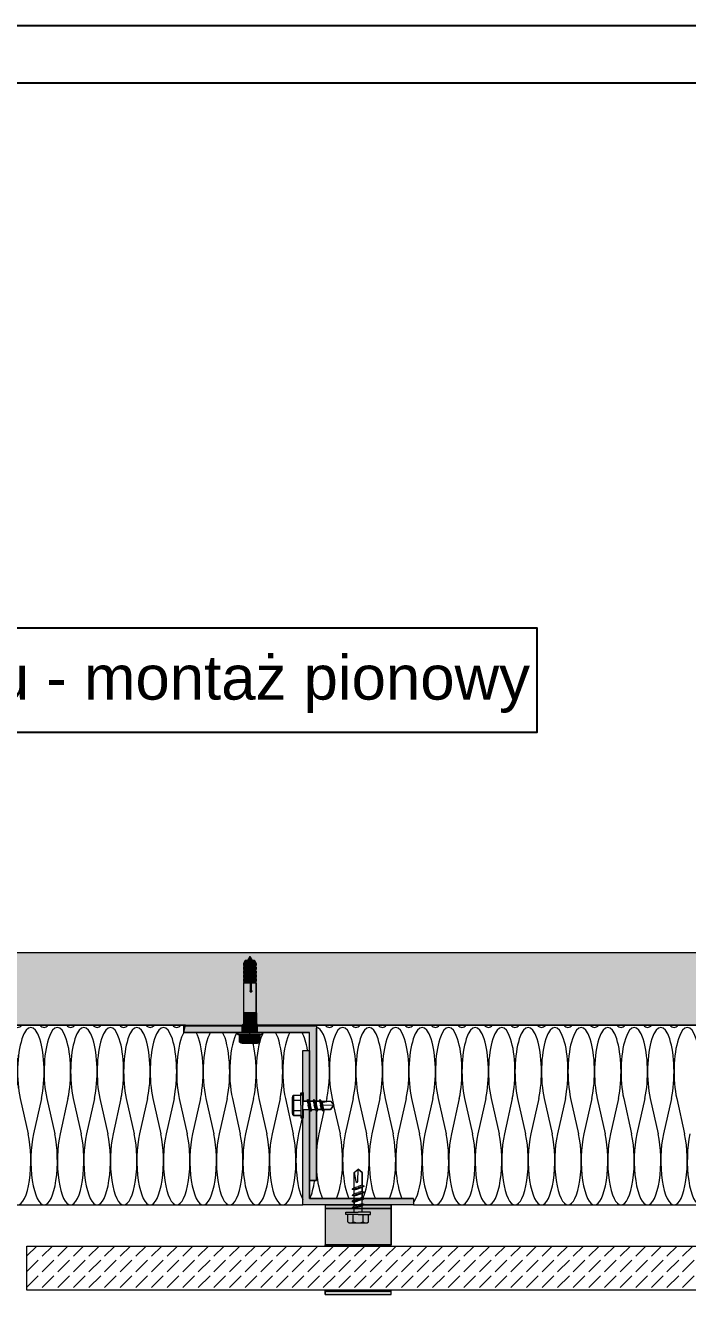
# Model space of a CAD drawing. Extents: x -106823 to -42801, y 48734 to 74234.
# Drawn here: x -70645 to -67647, y 68486 to 74234 of the extents above; entities that cross this region are included whole.
import ezdxf

# ---------------------------------------------------------------- set-up
doc = ezdxf.new("R2010")
doc.units = 0
doc.header["$MEASUREMENT"] = 0
for name, color, linetype, lineweight, true_color in [('2D - Ogólne_Pen_No__2', 7, 'Continuous', 15, 0x7f7f7f), ('2D Drafting - General_Pen_No__102', 7, 'Continuous', 13, 0xcccccc), ('2D Drafting - General_Pen_No__141', 7, 'Continuous', 0, 0xe8e8e8), ('2D Drafting - General_Pen_No__2', 7, 'Continuous', 15, 0x7f7f7f), ('2D Drafting - General_Pen_No__5', 7, 'Continuous', 25, 0x40a5ff), ('2D Drafting - General_Pen_No__61', 7, 'Continuous', 20, 0x6a6a6a), ('2D Drafting - General_Pen_No__81', 7, 'Continuous', 20, 0x6a6a6a), ('Annotation - Text_Pen_No__5', 7, 'Continuous', 25, 0x40a5ff)]:
    doc.layers.add(name, color=color, linetype=linetype, lineweight=lineweight, true_color=true_color)
doc.layers.add('2D Drafting - General_Pen_No__1', color=7, linetype='Continuous', lineweight=13)
doc.layers.add('2D Drafting - General_Pen_No__121', color=255, linetype='Continuous', lineweight=0)
doc.styles.add('GENERATED_STYLE_2', font='arial.ttf')

# ---------------------------------------------------------------- blocks, each defined once
blk = doc.blocks.new('Fill_24')
at = {"layer": '2D Drafting - General_Pen_No__1', "linetype": 'Continuous'}
for p, q in [((-69115.2, 68891.5), (-69114.2, 68892.3)), ((-68988.5, 68891.5), (-69115.2, 68891.5)), ((-69114.2, 68892.3), (-68988.5, 68892.3)), ((-68988.5, 68892.3), (-68988.5, 68891.5))]:
    blk.add_line(p, q, dxfattribs=at)
blk = doc.blocks.new('*X54')
at = {"layer": '2D Drafting - General_Pen_No__61', "linetype": 'Continuous'}
for p, q in [((-71892.1, 69374.7), (-71893.3, 69369.3)), ((-71868.1, 69374.7), (-71832.1, 69213.9)), ((-71772.1, 69374.7), (-71808.1, 69213.9)), ((-71748.1, 69374.7), (-71712.1, 69213.9)), ((-71652.1, 69374.7), (-71688.1, 69213.9)), ((-71628.1, 69374.7), (-71592.1, 69213.9)), ((-71532.1, 69374.7), (-71568.1, 69213.9)), ((-71508.1, 69374.7), (-71472.1, 69213.9)), ((-71412.1, 69374.7), (-71448.1, 69213.9)), ((-71388.1, 69374.7), (-71352.1, 69213.9)), ((-71292.1, 69374.7), (-71328.1, 69213.9)), ((-71268.1, 69374.7), (-71232.1, 69213.9)), ((-71172.1, 69374.7), (-71208.1, 69213.9)), ((-71148.1, 69374.7), (-71112.1, 69213.9)), ((-71052.1, 69374.7), (-71088.1, 69213.9)), ((-71028.1, 69374.7), (-70992.1, 69213.9)), ((-70932.1, 69374.7), (-70968.1, 69213.9)), ((-70908.1, 69374.7), (-70872.1, 69213.9)), ((-70812.1, 69374.7), (-70848.1, 69213.9)), ((-70788.1, 69374.7), (-70752.1, 69213.9)), ((-70692.1, 69374.7), (-70728.1, 69213.9)), ((-70668.1, 69374.7), (-70632.1, 69213.9)), ((-70572.1, 69374.7), (-70608.1, 69213.9)), ((-70548.1, 69374.7), (-70512.1, 69213.9)), ((-70452.1, 69374.7), (-70488.1, 69213.9)), ((-70428.1, 69374.7), (-70392.1, 69213.9)), ((-70332.1, 69374.7), (-70368.1, 69213.9)), ((-70308.1, 69374.7), (-70272.1, 69213.9)), ((-70212.1, 69374.7), (-70248.1, 69213.9)), ((-70188.1, 69374.7), (-70152.1, 69213.9)), ((-70092.1, 69374.7), (-70128.1, 69213.9)), ((-70068.1, 69374.7), (-70032.1, 69213.9)), ((-69972.1, 69374.7), (-70008.1, 69213.9)), ((-69948.1, 69374.7), (-69912.1, 69213.9)), ((-69852.1, 69374.7), (-69888.1, 69213.9)), ((-69828.1, 69374.7), (-69792.1, 69213.9)), ((-69732.1, 69374.7), (-69768.1, 69213.9)), ((-69708.1, 69374.7), (-69672.1, 69213.9)), ((-69612.1, 69374.7), (-69648.1, 69213.9)), ((-69588.1, 69374.7), (-69552.1, 69213.9)), ((-69492.1, 69374.7), (-69528.1, 69213.9)), ((-69468.1, 69374.7), (-69432.1, 69213.9)), ((-71909.4, 69297.4), (-71928.1, 69213.9)), ((-69391.6, 69287.7), (-69408.1, 69213.9))]:
    blk.add_line(p, q, dxfattribs=at)
for centre, start_param, end_param in [((-71940.1, 69495.3), 0.485657, 0.554284), ((-71940.1, 69495.3), 4.068888, 5.797528), ((-71820.1, 69495.3), 0.485657, 2.214297), ((-71820.1, 69495.3), 4.068888, 5.797528), ((-71700.1, 69495.3), 0.485657, 2.214297), ((-71700.1, 69495.3), 4.068888, 5.797528), ((-71580.1, 69495.3), 0.485657, 2.214297), ((-71580.1, 69495.3), 4.068888, 5.797528), ((-71460.1, 69495.3), 0.485657, 2.214297), ((-71460.1, 69495.3), 4.068888, 5.797528), ((-71340.1, 69495.3), 4.068888, 8.497483), ((-71400.1, 69897.3), 3.090115, 3.141593), ((-71400.1, 69897.3), 3.141593, 3.462663), ((-71280.1, 69897.3), 2.820522, 3.141593), ((-71220.1, 69495.3), 4.068888, 8.497483), ((-71280.1, 69897.3), 3.141593, 3.462663), ((-71160.1, 69897.3), 2.820522, 3.141593), ((-71100.1, 69495.3), 4.068888, 8.497483), ((-71160.1, 69897.3), 3.141593, 3.462663), ((-71040.1, 69897.3), 2.820522, 3.141593), ((-70980.1, 69495.3), 4.068888, 8.497483), ((-71040.1, 69897.3), 3.141593, 3.462663), ((-70920.1, 69897.3), 2.820522, 3.141593), ((-70860.1, 69495.3), 4.068888, 8.497483), ((-70920.1, 69897.3), 3.141593, 3.462663), ((-70800.1, 69897.3), 2.820522, 3.141593), ((-70740.1, 69495.3), 4.068888, 8.497483), ((-70800.1, 69897.3), 3.141593, 3.462663), ((-70680.1, 69897.3), 2.820522, 3.141593), ((-70620.1, 69495.3), 4.068888, 8.497483), ((-70680.1, 69897.3), 3.141593, 3.462663), ((-70560.1, 69897.3), 2.820522, 3.141593), ((-70500.1, 69495.3), 4.068888, 8.497483), ((-70560.1, 69897.3), 3.141593, 3.462663), ((-70440.1, 69897.3), 2.820522, 3.141593), ((-70380.1, 69495.3), 4.068888, 8.497483), ((-70440.1, 69897.3), 3.141593, 3.462663), ((-70320.1, 69897.3), 2.820522, 3.141593), ((-70260.1, 69495.3), 4.068888, 8.497483), ((-70320.1, 69897.3), 3.141593, 3.462663), ((-70200.1, 69897.3), 2.820522, 3.141593), ((-70140.1, 69495.3), 4.068888, 8.497483), ((-70200.1, 69897.3), 3.141593, 3.462663), ((-70080.1, 69897.3), 2.820522, 3.141593), ((-70020.1, 69495.3), 4.068888, 8.497483), ((-70080.1, 69897.3), 3.141593, 3.462663), ((-69960.1, 69897.3), 2.820522, 3.141593), ((-69900.1, 69495.3), 0.455257, 2.214297), ((-69960.1, 69897.3), 3.141593, 3.462663), ((-69900.1, 69495.3), 4.068888, 5.797528), ((-69780.1, 69495.3), 0.485657, 2.214297), ((-69780.1, 69495.3), 4.068888, 5.797528), ((-69660.1, 69495.3), 0.485657, 2.214297), ((-69660.1, 69495.3), 4.068888, 5.797528), ((-69540.1, 69495.3), 0.485657, 2.214297), ((-69540.1, 69495.3), 4.068888, 5.797528), ((-69420.1, 69495.3), 0.485657, 2.214297), ((-69420.1, 69495.3), 5.215995, 5.797528), ((-71880.1, 69093.3), 0.927295, 3.141593), ((-71880.1, 69093.3), 3.141593, 5.35589), ((-71760.1, 69093.3), 0.927295, 3.141593), ((-71760.1, 69093.3), 3.141593, 5.35589), ((-71640.1, 69093.3), 0.927295, 3.141593), ((-71640.1, 69093.3), 3.141593, 5.35589), ((-71520.1, 69093.3), 0.927295, 3.141593), ((-71520.1, 69093.3), 3.141593, 5.35589), ((-71400.1, 69093.3), 0.927295, 3.141593), ((-71400.1, 69093.3), 3.141593, 5.35589), ((-71280.1, 69093.3), 0.927295, 3.141593), ((-71280.1, 69093.3), 3.141593, 5.35589), ((-71160.1, 69093.3), 0.927295, 3.141593), ((-71160.1, 69093.3), 3.141593, 5.35589), ((-71040.1, 69093.3), 0.927295, 3.141593), ((-71040.1, 69093.3), 3.141593, 5.35589), ((-70920.1, 69093.3), 0.927295, 3.141593), ((-70920.1, 69093.3), 3.141593, 5.35589), ((-70800.1, 69093.3), 0.927295, 3.141593), ((-70800.1, 69093.3), 3.141593, 5.35589), ((-70680.1, 69093.3), 0.927295, 3.141593), ((-70680.1, 69093.3), 3.141593, 5.35589), ((-70560.1, 69093.3), 0.927295, 3.141593), ((-70560.1, 69093.3), 3.141593, 5.35589), ((-70440.1, 69093.3), 0.927295, 3.141593), ((-70440.1, 69093.3), 3.141593, 5.35589), ((-70320.1, 69093.3), 0.927295, 3.141593), ((-70320.1, 69093.3), 3.141593, 5.35589), ((-70200.1, 69093.3), 0.927295, 3.141593), ((-70200.1, 69093.3), 3.141593, 5.35589), ((-70080.1, 69093.3), 0.927295, 3.141593), ((-70080.1, 69093.3), 3.141593, 5.35589), ((-69960.1, 69093.3), 0.927295, 3.141593), ((-69960.1, 69093.3), 3.141593, 5.35589), ((-69840.1, 69093.3), 0.927295, 3.141593), ((-69840.1, 69093.3), 3.141593, 5.35589), ((-69720.1, 69093.3), 0.927295, 3.141593), ((-69720.1, 69093.3), 3.141593, 5.35589), ((-69600.1, 69093.3), 0.927295, 3.141593), ((-69600.1, 69093.3), 3.141593, 5.35589), ((-69480.1, 69093.3), 0.927295, 3.141593), ((-69480.1, 69093.3), 3.141593, 5.35589), ((-69360.1, 69093.3), 0.927295, 2.648145), ((-72000.1, 69093.3), 4.482385, 4.942393)]:
    blk.add_ellipse(centre, major_axis=(0, 201), ratio=0.298507, start_param=start_param, end_param=end_param, dxfattribs=at)
blk = doc.blocks.new('Fill_27')
at = {"layer": '2D Drafting - General_Pen_No__2', "linetype": 'Continuous'}
for p, q in [((-71971.7, 69673.1), (-71971.7, 69592.3)), ((-71839.8, 69673.1), (-71971.7, 69673.1)), ((-71720.8, 69673.1), (-71839.8, 69673.1)), ((-71685.6, 69673.1), (-71720.8, 69673.1)), ((-71575.3, 69673.1), (-71685.6, 69673.1)), ((-71403.2, 69673.1), (-71575.3, 69673.1)), ((-70669.1, 69706.6), (-71409.6, 69706.6)), ((-71409.6, 69706.6), (-71409, 69703.1)), ((-71409, 69703.1), (-71403.2, 69703.1)), ((-71403.2, 69703.1), (-71403.2, 69673.1)), ((-69920.6, 69706.6), (-70670.1, 69706.6)), ((-70670.1, 69706.6), (-70669.1, 69706.6)), ((-69927, 69673.1), (-69920.6, 69706.6)), ((-69732.3, 69673.1), (-69927, 69673.1)), ((-69683, 69673.1), (-69732.3, 69673.1)), ((-69571.1, 69673.1), (-69683, 69673.1)), ((-69505.1, 69673.1), (-69571.1, 69673.1)), ((-69358.5, 69673.1), (-69505.1, 69673.1)), ((-69358.5, 69592.3), (-69358.5, 69673.1)), ((-71971.7, 69592.3), (-71941.7, 69592.3)), ((-71941.7, 69592.3), (-71941.7, 69399.6)), ((-69388.5, 69399.6), (-69388.5, 69592.3)), ((-69388.5, 69592.3), (-69358.5, 69592.3)), ((-71941.7, 69399.6), (-71932.4, 69399.6)), ((-71932.4, 69399.6), (-71932.4, 69389.9)), ((-71932.4, 69389.9), (-71898.2, 69389.9)), ((-71893.3, 69378.2), (-71893.3, 69309.1)), ((-69429.9, 69297.4), (-69429.9, 69389.9)), ((-69429.9, 69389.9), (-69395.7, 69389.9)), ((-69395.7, 69389.9), (-69395.7, 69399.6)), ((-69395.7, 69399.6), (-69388.5, 69399.6)), ((-71932.4, 69287.7), (-71941.7, 69287.7)), ((-71941.7, 69287.7), (-71941.7, 68892.3)), ((-71898.2, 69297.4), (-71932.4, 69297.4)), ((-71932.4, 69297.4), (-71932.4, 69287.7)), ((-69395.7, 69297.4), (-69429.9, 69297.4)), ((-69395.7, 69287.7), (-69395.7, 69297.4)), ((-69388.5, 69287.7), (-69395.7, 69287.7)), ((-69388.5, 68892.3), (-69388.5, 69287.7)), ((-71941.7, 68892.3), (-70670.1, 68892.3)), ((-70670.1, 68892.3), (-69388.5, 68892.3))]:
    blk.add_line(p, q, dxfattribs=at)
for centre, start, end in [((-71909.6, 69378.2), 0, 45.52195), ((-71909.6, 69309.1), 314.47805, 0)]:
    blk.add_arc(centre, 16.3, start, end, dxfattribs=at)
at = {"layer": '2D Drafting - General_Pen_No__61', "linetype": 'Continuous'}
blk.add_blockref('*X54', (0, 0), dxfattribs=at)
blk = doc.blocks.new('*X72')
at = {"layer": '2D Drafting - General_Pen_No__61', "linetype": 'Continuous'}
for p, q in [((-69280.8, 69374.7), (-69283.6, 69362.3)), ((-69256.8, 69374.7), (-69250.1, 69344.7)), ((-69160.8, 69374.7), (-69196.8, 69213.9)), ((-69136.8, 69374.7), (-69100.8, 69213.9)), ((-69040.8, 69374.7), (-69076.8, 69213.9)), ((-69016.8, 69374.7), (-68980.8, 69213.9)), ((-68920.8, 69374.7), (-68956.8, 69213.9)), ((-68896.8, 69374.7), (-68860.8, 69213.9)), ((-68800.8, 69374.7), (-68836.8, 69213.9)), ((-68776.8, 69374.7), (-68740.8, 69213.9)), ((-68680.8, 69374.7), (-68716.8, 69213.9)), ((-68656.8, 69374.7), (-68620.8, 69213.9)), ((-68560.8, 69374.7), (-68596.8, 69213.9)), ((-68536.8, 69374.7), (-68500.8, 69213.9)), ((-68440.8, 69374.7), (-68476.8, 69213.9)), ((-68416.8, 69374.7), (-68380.8, 69213.9)), ((-68320.8, 69374.7), (-68356.8, 69213.9)), ((-68296.8, 69374.7), (-68260.8, 69213.9)), ((-68200.8, 69374.7), (-68236.8, 69213.9)), ((-68176.8, 69374.7), (-68140.8, 69213.9)), ((-68080.8, 69374.7), (-68116.8, 69213.9)), ((-68056.8, 69374.7), (-68020.8, 69213.9)), ((-67960.8, 69374.7), (-67996.8, 69213.9)), ((-67936.8, 69374.7), (-67900.8, 69213.9)), ((-67840.8, 69374.7), (-67876.8, 69213.9)), ((-67816.8, 69374.7), (-67780.8, 69213.9)), ((-67720.8, 69374.7), (-67756.8, 69213.9)), ((-67696.8, 69374.7), (-67660.8, 69213.9)), ((-69291.9, 69325), (-69316.8, 69213.9)), ((-69249.7, 69343.1), (-69220.8, 69213.9))]:
    blk.add_line(p, q, dxfattribs=at)
for centre, start_param, end_param in [((-69508.8, 69897.3), 5.962113, 6.023138), ((-69508.8, 69897.3), 0.260047, 0.321072), ((-69388.8, 69897.3), 5.962113, 6.023138), ((-69388.8, 69897.3), 0.260047, 0.321072), ((-69328.8, 69495.3), 0.927295, 3.112603), ((-69268.8, 69897.3), 5.962113, 6.283185), ((-69208.8, 69495.3), 0.927295, 5.35589), ((-69268.8, 69897.3), 0, 0.321072), ((-69148.8, 69897.3), 5.962113, 6.283185), ((-69088.8, 69495.3), 0.927295, 5.35589), ((-69148.8, 69897.3), 0, 0.321072), ((-69028.8, 69897.3), 5.962113, 6.283185), ((-68968.8, 69495.3), 0.927295, 5.35589), ((-69028.8, 69897.3), 0, 0.321072), ((-68908.8, 69897.3), 5.962113, 6.283185), ((-68848.8, 69495.3), 0.927295, 5.35589), ((-68908.8, 69897.3), 0, 0.321072), ((-68788.8, 69897.3), 5.962113, 6.283185), ((-68728.8, 69495.3), 0.927295, 5.35589), ((-68788.8, 69897.3), 0, 0.321072), ((-68668.8, 69897.3), 5.962113, 6.283185), ((-68608.8, 69495.3), 0.927295, 5.35589), ((-68668.8, 69897.3), 0, 0.321072), ((-68548.8, 69897.3), 5.962113, 6.283185), ((-68488.8, 69495.3), 0.927295, 5.35589), ((-68548.8, 69897.3), 0, 0.321072), ((-68428.8, 69897.3), 5.962113, 6.283185), ((-68368.8, 69495.3), 0.927295, 5.35589), ((-68428.8, 69897.3), 0, 0.321072), ((-68308.8, 69897.3), 5.962113, 6.283185), ((-68248.8, 69495.3), 0.927295, 5.35589), ((-68308.8, 69897.3), 0, 0.321072), ((-68188.8, 69897.3), 5.962113, 6.283185), ((-68128.8, 69495.3), 0.927295, 5.35589), ((-68188.8, 69897.3), 0, 0.321072), ((-68068.8, 69897.3), 5.962113, 6.283185), ((-68008.8, 69495.3), 0.927295, 5.35589), ((-68068.8, 69897.3), 0, 0.321072), ((-67948.8, 69897.3), 5.962113, 6.283185), ((-67888.8, 69495.3), 0.927295, 5.35589), ((-67948.8, 69897.3), 0, 0.321072), ((-67828.8, 69897.3), 5.962113, 6.283185), ((-67768.8, 69495.3), 0.927295, 5.35589), ((-67828.8, 69897.3), 0, 0.321072), ((-67708.8, 69897.3), 5.962113, 6.283185), ((-67648.8, 69495.3), 0.927295, 5.35589), ((-67708.8, 69897.3), 0, 0.321072), ((-69268.8, 69093.3), 4.068888, 4.471031), ((-69268.8, 69093.3), 0.553392, 2.214297), ((-69148.8, 69093.3), 4.068888, 5.729793), ((-69148.8, 69093.3), 0.571829, 2.214297), ((-69028.8, 69093.3), 4.068888, 5.729793), ((-69028.8, 69093.3), 0.553392, 2.214297), ((-68908.8, 69093.3), 4.068888, 5.729793), ((-68908.8, 69093.3), 0.34394, 2.214297), ((-68788.8, 69093.3), 4.068888, 6.283185), ((-68788.8, 69093.3), 0, 2.214297), ((-68668.8, 69093.3), 4.068888, 6.283185), ((-68668.8, 69093.3), 0, 2.214297), ((-68548.8, 69093.3), 4.068888, 6.283185), ((-68548.8, 69093.3), 0, 2.214297), ((-68428.8, 69093.3), 4.068888, 6.283185), ((-68428.8, 69093.3), 0, 2.214297), ((-68308.8, 69093.3), 4.068888, 6.283185), ((-68308.8, 69093.3), 0, 2.214297), ((-68188.8, 69093.3), 4.068888, 6.283185), ((-68188.8, 69093.3), 0, 2.214297), ((-68068.8, 69093.3), 4.068888, 6.283185), ((-68068.8, 69093.3), 0, 2.214297), ((-67948.8, 69093.3), 4.068888, 6.283185), ((-67948.8, 69093.3), 0, 2.214297), ((-67828.8, 69093.3), 4.068888, 6.283185), ((-67828.8, 69093.3), 0, 2.214297), ((-67708.8, 69093.3), 4.068888, 6.283185), ((-67708.8, 69093.3), 0, 2.214297), ((-67588.8, 69093.3), 4.068888, 6.283185), ((-69268.8, 69093.3), 4.953747, 5.729793), ((-69388.8, 69093.3), 0.553392, 1.104937)]:
    blk.add_ellipse(centre, major_axis=(0, -201), ratio=0.298507, start_param=start_param, end_param=end_param, dxfattribs=at)
blk = doc.blocks.new('Fill_36')
at = {"layer": '2D Drafting - General_Pen_No__2', "linetype": 'Continuous'}
for p, q in [((-68798.3, 69706.6), (-69593.9, 69706.6)), ((-69593.9, 69706.6), (-69593.9, 69703.1)), ((-69593.9, 69703.1), (-69327, 69703.1)), ((-69327, 69703.1), (-69327, 69692.3)), ((-69327, 69692.3), (-69327, 69362.3)), ((-65998, 69706.6), (-68798.3, 69706.6)), ((-69327, 69362.3), (-69314.3, 69362.3)), ((-69325.6, 69316.8), (-69327, 69318.6)), ((-69327, 69318.6), (-69327, 69003)), ((-69321.8, 69325), (-69325.6, 69316.8)), ((-69304.3, 69325), (-69321.8, 69325)), ((-69314.3, 69362.3), (-69312.1, 69370.5)), ((-69312.1, 69370.5), (-69303.9, 69362.3)), ((-69297.7, 69316.8), (-69304.3, 69325)), ((-69303.9, 69362.3), (-69263.3, 69362.3)), ((-69293.9, 69325), (-69297.7, 69316.8)), ((-69263.3, 69325), (-69293.9, 69325)), ((-69263.3, 69362.3), (-69249.3, 69343.7)), ((-69249.3, 69343.7), (-69263.3, 69325)), ((-69157.2, 69040.2), (-69138.5, 69054.1)), ((-69157.2, 68971.6), (-69157.2, 69040.2)), ((-69138.5, 69054.1), (-69119.9, 69040.2)), ((-69119.9, 69040.2), (-69119.9, 68981.6)), ((-69357, 69003), (-69358.5, 69003)), ((-69358.5, 69003), (-69358.5, 68922.3)), ((-69327, 69003), (-69357, 69003)), ((-69165.4, 68963.4), (-69157.2, 68971.6)), ((-69119.9, 68981.6), (-69111.7, 68977.8)), ((-69111.7, 68977.8), (-69119.9, 68971.2)), ((-69119.9, 68971.2), (-69119.9, 68953.8)), ((-69358.5, 68922.3), (-69157.2, 68922.3)), ((-69157.2, 68961.2), (-69165.4, 68963.4)), ((-69165.4, 68935.6), (-69157.2, 68943.8)), ((-69157.2, 68933.4), (-69165.4, 68935.6)), ((-69157.2, 68943.8), (-69157.2, 68961.2)), ((-69157.2, 68922.3), (-69157.2, 68933.4)), ((-69119.9, 68953.8), (-69111.7, 68950)), ((-69111.7, 68950), (-69119.9, 68943.4)), ((-69119.9, 68943.4), (-69119.9, 68926)), ((-69119.9, 68926), (-69112, 68922.3)), ((-69112, 68922.3), (-68888.5, 68922.3)), ((-68888.5, 68922.3), (-68888.5, 68892.3)), ((-68888.5, 68892.3), (-68798.3, 68892.3)), ((-68798.3, 68892.3), (-66434.6, 68892.3))]:
    blk.add_line(p, q, dxfattribs=at)
at = {"layer": '2D Drafting - General_Pen_No__61', "linetype": 'Continuous'}
blk.add_blockref('*X72', (0, 0), dxfattribs=at)

msp = doc.modelspace()

# ---------------------------------------------------------------- hatches: boundary and pattern name
at = {"layer": '2D Drafting - General_Pen_No__102', "linetype": 'Continuous'}
for points in [[(-69288.54, 68876.49), (-68988.54, 68876.49), (-68988.54, 68891.49), (-69288.54, 68891.49)], [(-68988.54, 68711.49), (-68988.54, 68876.49), (-69288.54, 68876.49), (-69288.54, 68711.49)], [(-69288.54, 68711.49), (-69288.54, 68706.58), (-68988.54, 68706.58), (-68988.54, 68711.49)], [(-68988.54, 68501.49), (-68988.54, 68506.58), (-69288.54, 68506.58), (-69288.54, 68501.49)], [(-68988.54, 68486.49), (-68988.54, 68501.49), (-69288.54, 68501.49), (-69288.54, 68486.49)]]:
    msp.add_hatch(color=256, dxfattribs=at).paths.add_polyline_path(points, flags=0)
at = {"layer": '2D Drafting - General_Pen_No__121', "linetype": 'Continuous'}
for points in [[(-69627.03, 70017.66), (-69637.85, 69998.93), (-69616.22, 69998.93)], [(-69649.81, 69998.93), (-69656.95, 69986.55), (-69619.47, 69986.55), (-69626.62, 69998.93)], [(-69656.95, 69976.2), (-69619.47, 69976.2), (-69619.47, 69986.55), (-69656.95, 69986.55)], [(-69654, 69976.2), (-69654, 69972.5), (-69656.95, 69968.76), (-69625.22, 69968.76), (-69619.47, 69976.2)], [(-69656.95, 69968.76), (-69656.95, 69958.4), (-69625.22, 69958.4), (-69625.22, 69968.76)], [(-69654, 69958.4), (-69654, 69954.7), (-69656.95, 69950.96), (-69619.47, 69950.96), (-69625.22, 69958.4)], [(-69656.95, 69950.96), (-69656.95, 69940.61), (-69619.47, 69940.61), (-69619.47, 69950.96)], [(-69626.62, 69998.93), (-69619.47, 69986.55), (-69616.51, 69986.55), (-69623.66, 69998.93)], [(-69622.26, 69968.76), (-69616.51, 69976.2), (-69619.47, 69976.2), (-69625.22, 69968.76)], [(-69622.26, 69958.4), (-69622.26, 69968.76), (-69625.22, 69968.76), (-69625.22, 69958.4)], [(-69625.22, 69958.4), (-69619.47, 69950.96), (-69616.51, 69950.96), (-69622.26, 69958.4)], [(-69623.66, 69998.93), (-69616.51, 69986.55), (-69600.6, 69986.55), (-69607.75, 69998.93)], [(-69603.56, 69976.2), (-69616.51, 69976.2), (-69622.26, 69968.76), (-69600.6, 69968.76), (-69603.56, 69972.5)], [(-69600.6, 69968.76), (-69622.26, 69968.76), (-69622.26, 69958.4), (-69600.6, 69958.4)], [(-69603.56, 69958.4), (-69622.26, 69958.4), (-69616.51, 69950.96), (-69600.6, 69950.96), (-69603.56, 69954.7)], [(-69616.51, 69976.2), (-69616.51, 69986.55), (-69619.47, 69986.55), (-69619.47, 69976.2)], [(-69619.47, 69950.96), (-69619.47, 69940.61), (-69616.51, 69940.61), (-69616.51, 69950.96)], [(-69616.51, 69976.2), (-69600.6, 69976.2), (-69600.6, 69986.55), (-69616.51, 69986.55)], [(-69600.6, 69950.96), (-69616.51, 69950.96), (-69616.51, 69940.61), (-69600.6, 69940.61)], [(-69654, 69940.61), (-69654, 69936.91), (-69656.95, 69933.16), (-69625.22, 69933.16), (-69619.47, 69940.61)], [(-69656.95, 69922.81), (-69625.22, 69922.81), (-69625.22, 69933.16), (-69656.95, 69933.16)], [(-69654, 69922.81), (-69654, 69919.11), (-69656.95, 69915.37), (-69619.47, 69915.37), (-69625.22, 69922.81)], [(-69656.95, 69905.01), (-69619.47, 69905.01), (-69619.47, 69915.37), (-69656.95, 69915.37)], [(-69654, 69905.01), (-69654, 69901.31), (-69656.95, 69897.57), (-69625.22, 69897.57), (-69619.47, 69905.01)], [(-69656.95, 69763.15), (-69600.6, 69763.15), (-69600.6, 69897.57), (-69622.26, 69897.57), (-69622.26, 69864.26, -5.4750432), (-69625.22, 69864.26), (-69625.22, 69897.57), (-69656.95, 69897.57)], [(-69625.22, 69897.57), (-69625.22, 69864.26, 5.4750432), (-69622.26, 69864.26), (-69622.26, 69897.57)], [(-69619.47, 69940.61), (-69625.22, 69933.16), (-69622.26, 69933.16), (-69616.51, 69940.61)], [(-69622.26, 69922.81), (-69622.26, 69933.16), (-69625.22, 69933.16), (-69625.22, 69922.81)], [(-69625.22, 69922.81), (-69619.47, 69915.37), (-69616.51, 69915.37), (-69622.26, 69922.81)], [(-69622.26, 69897.57), (-69616.51, 69905.01), (-69619.47, 69905.01), (-69625.22, 69897.57)], [(-69622.26, 69933.16), (-69600.6, 69933.16), (-69603.56, 69936.91), (-69603.56, 69940.61), (-69616.51, 69940.61)], [(-69600.6, 69933.16), (-69622.26, 69933.16), (-69622.26, 69922.81), (-69600.6, 69922.81)], [(-69603.56, 69922.81), (-69622.26, 69922.81), (-69616.51, 69915.37), (-69600.6, 69915.37), (-69603.56, 69919.11)], [(-69603.56, 69905.01), (-69616.51, 69905.01), (-69622.26, 69897.57), (-69600.6, 69897.57), (-69603.56, 69901.31)], [(-69616.51, 69905.01), (-69616.51, 69915.37), (-69619.47, 69915.37), (-69619.47, 69905.01)], [(-69600.6, 69915.37), (-69616.51, 69915.37), (-69616.51, 69905.01), (-69600.6, 69905.01)], [(-69658.2, 69761.91), (-69599.36, 69761.91), (-69600.6, 69763.15), (-69656.95, 69763.15)], [(-69658.2, 69712.16), (-69599.36, 69712.16), (-69599.36, 69761.91), (-69658.2, 69761.91)], [(-69626.94, 69673.06), (-69682.86, 69673.06), (-69682.86, 69663.74), (-69626.94, 69663.74), (-69571.02, 69663.74), (-69571.02, 69673.06)], [(-69674.99, 69663.74), (-69674.99, 69629.57, 0.4195601), (-69651.69, 69629.57), (-69651.69, 69663.74)], [(-69663.61, 69673.06), (-69626.94, 69673.06), (-69593.94, 69673.06), (-69593.94, 69703.06), (-69629.86, 69703.06), (-69663.61, 69703.06)], [(-69663.61, 69703.06), (-69663.61, 69673.06), (-69626.94, 69673.06), (-69593.94, 69673.06), (-69593.94, 69703.06), (-69630.81, 69703.06)], [(-69663.52, 69706.58), (-69593.94, 69706.58), (-69593.94, 69706.75), (-69599.36, 69712.16), (-69658.1, 69712.16), (-69663.52, 69706.75)], [(-69663.52, 69703.06), (-69630.81, 69703.06), (-69606.46, 69703.06), (-69602.09, 69706.58), (-69663.52, 69706.58)], [(-69651.69, 69663.74), (-69651.69, 69629.57, 0.092424), (-69628.78, 69625.3, 0.092424), (-69605.87, 69629.57), (-69605.87, 69663.74), (-69628.78, 69663.74)], [(-69605.87, 69663.74), (-69605.87, 69629.57, 0.4195601), (-69582.57, 69629.57), (-69582.57, 69663.74)], [(-69628.78, 69625.3, -0.092424), (-69651.69, 69629.57, -0.201281), (-69663.34, 69624.68), (-69594.22, 69624.68, -0.201281), (-69605.87, 69629.57, -0.092424)]]:
    msp.add_hatch(color=256, dxfattribs=at).paths.add_polyline_path(points, flags=0)
at = {"layer": '2D Drafting - General_Pen_No__141', "linetype": 'Continuous'}
for points in [[(-69661.77, 69673.06), (-69927.03, 69673.06), (-69927.03, 69703.06), (-69797.03, 69703.06), (-69661.77, 69703.06)], [(-69358.54, 69673.06), (-69572.86, 69673.06), (-69593.94, 69673.06), (-69593.94, 69703.06), (-69327.03, 69703.06), (-69327.03, 69692.3), (-69327.03, 69362.29), (-69331.77, 69362.29), (-69339.97, 69370.49), (-69342.17, 69362.29), (-69358.54, 69362.29)], [(-69388.54, 69592.3), (-69358.54, 69592.3), (-69358.54, 69363.39), (-69365.65, 69370.49), (-69367.85, 69362.29), (-69386.38, 69362.29), (-69386.38, 69399.57), (-69388.54, 69399.57)], [(-69358.54, 68922.3), (-69157.18, 68922.3), (-69157.18, 68915.96), (-69165.38, 68907.76), (-69157.18, 68905.56), (-69157.18, 68892.3), (-69388.54, 68892.3), (-69388.54, 69287.73), (-69386.38, 69287.73), (-69386.38, 69325.01), (-69358.54, 69325.01)], [(-69327.03, 69321.3), (-69327.03, 69003.02), (-69358.54, 69003.02), (-69358.54, 69325.01), (-69357.86, 69325.01), (-69351.27, 69316.81), (-69347.46, 69325.01), (-69330.02, 69325.01)], [(-69112.04, 68922.3), (-68888.54, 68922.3), (-68888.54, 68892.3), (-69114.19, 68892.3), (-69111.7, 68894.3), (-69119.9, 68898.11), (-69119.9, 68915.55), (-69111.7, 68922.15)]]:
    msp.add_hatch(color=256, dxfattribs=at).paths.add_polyline_path(points, flags=0)
at = {"layer": '2D Drafting - General_Pen_No__81', "linetype": 'Continuous'}
h = msp.add_hatch(dxfattribs=at)
h.set_pattern_fill('Solid___Dashed', color=256, style=0, pattern_type=2)
h.set_pattern_definition([(45, (0, 0), (-70.71068, 70.71068), []), (45, (-35.36, 35.36), (-70.71068, 70.71068), [75, -25])])
h.paths.add_polyline_path([(-72521.93, 70033.7), (-72521.93, 69706.58), (-57907.45, 69706.58), (-57852.14, 69706.58), (-57814.86, 69706.58), (-57744.53, 69706.58), (-57632.51, 69706.58), (-57589.7, 69706.58), (-57316.82, 69706.58), (-55482.21, 69706.58), (-55482.21, 70033.7)], flags=0)
h = msp.add_hatch(dxfattribs=at)
h.set_pattern_fill('Beton', color=256, style=0, pattern_type=2)
h.set_pattern_definition([(45, (0, 0), (-70.71068, 70.71068), [75, -25]), (45, (7e-15, 70.71), (-70.71068, 70.71068), [75, -25])])
h.paths.add_polyline_path([(-70638.54, 68506.58), (-70638.54, 68706.58), (-64665.38, 68706.58), (-64665.38, 68506.58)], flags=0)
msp.add_hatch(color=256, dxfattribs=at).paths.add_polyline_path([(-69272.54, 68706.58), (-69272.54, 68711.49), (-69007.31, 68711.49), (-69007.31, 68706.58)], flags=0)
msp.add_hatch(color=256, dxfattribs=at).paths.add_polyline_path([(-69272.54, 68706.58), (-69272.54, 68711.49), (-69007.31, 68711.49), (-69007.31, 68706.58)], flags=0)

# ---------------------------------------------------------------- linework, layer by layer
at = {"layer": '2D - Ogólne_Pen_No__2', "linetype": 'Continuous'}
for p, q in [((-69637.85, 69998.93), (-69627.03, 70017.66)), ((-69616.22, 69998.93), (-69627.03, 70017.66)), ((-69649.81, 69998.93), (-69656.95, 69986.55)), ((-69600.6, 69986.55), (-69656.95, 69986.55)), ((-69656.95, 69986.55), (-69656.95, 69976.2)), ((-69600.6, 69976.2), (-69656.95, 69976.2)), ((-69654, 69972.5), (-69656.95, 69968.76)), ((-69600.6, 69968.76), (-69656.95, 69968.76)), ((-69656.95, 69968.76), (-69656.95, 69958.4)), ((-69600.6, 69958.4), (-69656.95, 69958.4)), ((-69656.95, 69958.4), (-69654, 69958.4)), ((-69654, 69954.7), (-69656.95, 69950.96)), ((-69600.6, 69950.96), (-69656.95, 69950.96)), ((-69656.95, 69950.96), (-69656.95, 69940.61)), ((-69654, 69976.2), (-69654, 69972.5)), ((-69654, 69958.4), (-69654, 69954.7)), ((-69607.75, 69998.93), (-69649.81, 69998.93)), ((-69626.62, 69998.93), (-69619.47, 69986.55)), ((-69619.47, 69976.2), (-69625.22, 69968.76)), ((-69625.22, 69968.76), (-69625.22, 69958.4)), ((-69625.22, 69958.4), (-69619.47, 69950.96)), ((-69623.66, 69998.93), (-69616.51, 69986.55)), ((-69616.51, 69976.2), (-69622.26, 69968.76)), ((-69622.26, 69968.76), (-69622.26, 69958.4)), ((-69622.26, 69958.4), (-69616.51, 69950.96)), ((-69619.47, 69986.55), (-69619.47, 69976.2)), ((-69619.47, 69950.96), (-69619.47, 69940.61)), ((-69616.51, 69986.55), (-69616.51, 69976.2)), ((-69616.51, 69950.96), (-69616.51, 69940.61)), ((-69607.75, 69998.93), (-69600.6, 69986.55)), ((-69603.56, 69976.2), (-69603.56, 69972.5)), ((-69603.56, 69972.5), (-69600.6, 69968.76)), ((-69600.6, 69958.4), (-69603.56, 69958.4)), ((-69603.56, 69958.4), (-69603.56, 69954.7)), ((-69603.56, 69954.7), (-69600.6, 69950.96)), ((-69600.6, 69986.55), (-69600.6, 69976.2)), ((-69600.6, 69968.76), (-69600.6, 69958.4)), ((-69600.6, 69950.96), (-69600.6, 69940.61)), ((-69600.6, 69940.61), (-69656.95, 69940.61)), ((-69656.95, 69940.61), (-69654, 69940.61)), ((-69654, 69936.91), (-69656.95, 69933.16)), ((-69600.6, 69933.16), (-69656.95, 69933.16)), ((-69656.95, 69933.16), (-69656.95, 69922.81)), ((-69600.6, 69922.81), (-69656.95, 69922.81)), ((-69656.95, 69922.81), (-69654, 69922.81)), ((-69654, 69919.11), (-69656.95, 69915.37)), ((-69600.6, 69915.37), (-69656.95, 69915.37)), ((-69656.95, 69915.37), (-69656.95, 69905.01)), ((-69600.6, 69905.01), (-69656.95, 69905.01)), ((-69656.95, 69905.01), (-69654, 69905.01)), ((-69654, 69901.31), (-69656.95, 69897.57)), ((-69600.6, 69897.57), (-69656.95, 69897.57)), ((-69656.95, 69897.57), (-69656.95, 69763.15)), ((-69654, 69940.61), (-69654, 69936.91)), ((-69654, 69922.81), (-69654, 69919.11)), ((-69654, 69905.01), (-69654, 69901.31)), ((-69619.47, 69940.61), (-69625.22, 69933.16)), ((-69625.22, 69933.16), (-69625.22, 69922.81)), ((-69625.22, 69922.81), (-69619.47, 69915.37)), ((-69619.47, 69905.01), (-69625.22, 69897.57)), ((-69625.22, 69897.57), (-69625.22, 69864.26)), ((-69616.51, 69940.61), (-69622.26, 69933.16)), ((-69622.26, 69933.16), (-69622.26, 69922.81)), ((-69622.26, 69922.81), (-69616.51, 69915.37)), ((-69616.51, 69905.01), (-69622.26, 69897.57)), ((-69622.26, 69897.57), (-69622.26, 69864.26)), ((-69619.47, 69915.37), (-69619.47, 69905.01)), ((-69616.51, 69915.37), (-69616.51, 69905.01)), ((-69600.6, 69940.61), (-69603.56, 69940.61)), ((-69603.56, 69940.61), (-69603.56, 69936.91)), ((-69603.56, 69936.91), (-69600.6, 69933.16)), ((-69600.6, 69922.81), (-69603.56, 69922.81)), ((-69603.56, 69922.81), (-69603.56, 69919.11)), ((-69603.56, 69919.11), (-69600.6, 69915.37)), ((-69600.6, 69905.01), (-69603.56, 69905.01)), ((-69603.56, 69905.01), (-69603.56, 69901.31)), ((-69603.56, 69901.31), (-69600.6, 69897.57)), ((-69600.6, 69933.16), (-69600.6, 69922.81)), ((-69600.6, 69915.37), (-69600.6, 69905.01)), ((-69600.6, 69897.57), (-69600.6, 69763.15)), ((-69656.95, 69763.15), (-69658.2, 69761.91)), ((-69599.36, 69761.91), (-69658.2, 69761.91)), ((-69658.2, 69761.91), (-69658.2, 69712.16)), ((-69656.95, 69763.15), (-69600.6, 69763.15)), ((-69600.6, 69763.15), (-69599.36, 69761.91)), ((-69599.36, 69761.91), (-69599.36, 69712.16)), ((-69658.2, 69712.16), (-69663.61, 69706.75)), ((-69663.61, 69706.75), (-69663.61, 69703.06)), ((-69663.61, 69703.06), (-69629.86, 69703.06)), ((-69599.36, 69712.16), (-69658.2, 69712.16)), ((-69593.94, 69703.06), (-69630.81, 69703.06)), ((-69599.36, 69712.16), (-69593.94, 69706.75)), ((-69593.94, 69706.75), (-69593.94, 69703.06))]:
    msp.add_line(p, q, dxfattribs=at)
msp.add_arc((-69623.74, 69860.35), 4.18, 110.701612, 69.298388, dxfattribs=at)
at = {"layer": '2D Drafting - General_Pen_No__2', "linetype": 'Continuous'}
for p, q in [((-58636.96, 70033.7), (-72521.93, 70033.7)), ((-58636.96, 70033.7), (-70638.54, 70033.7)), ((-72521.93, 69706.58), (-55482.21, 69706.58)), ((-69927.03, 69673.06), (-69927.03, 69703.06)), ((-69327.03, 69703.06), (-69927.03, 69703.06)), ((-69927.03, 69673.06), (-69358.54, 69673.06)), ((-69797.03, 69703.06), (-69327.03, 69703.06)), ((-69684.7, 69673.06), (-69628.78, 69673.06)), ((-69684.7, 69663.74), (-69684.7, 69673.06)), ((-69628.78, 69663.74), (-69684.7, 69663.74)), ((-69674.99, 69629.57), (-69674.99, 69663.74)), ((-69663.61, 69673.06), (-69663.61, 69703.06)), ((-69651.69, 69629.57), (-69651.69, 69663.74)), ((-69572.86, 69673.06), (-69628.78, 69673.06)), ((-69628.78, 69663.74), (-69572.86, 69663.74)), ((-69605.87, 69629.57), (-69605.87, 69663.74)), ((-69593.94, 69673.06), (-69593.94, 69703.06)), ((-69582.57, 69629.57), (-69582.57, 69663.74)), ((-69572.86, 69663.74), (-69572.86, 69673.06)), ((-69358.54, 69003.02), (-69358.54, 69673.06)), ((-69327.03, 69703.06), (-69327.03, 69692.3)), ((-69327.03, 69003.02), (-69327.03, 69692.3)), ((-69594.22, 69624.68), (-69663.34, 69624.68)), ((-69388.54, 68892.3), (-69388.54, 69592.3)), ((-69388.54, 69592.3), (-69358.54, 69592.3)), ((-69358.54, 68922.3), (-69358.54, 69592.3)), ((-69436.92, 69378.21), (-69436.92, 69309.09)), ((-69432.03, 69389.86), (-69397.86, 69389.86)), ((-69397.86, 69399.57), (-69388.54, 69399.57)), ((-69397.86, 69343.65), (-69397.86, 69399.57)), ((-69388.54, 69399.57), (-69388.54, 69343.65)), ((-69432.03, 69366.56), (-69397.86, 69366.56)), ((-69432.03, 69320.74), (-69397.86, 69320.74)), ((-69397.86, 69343.65), (-69397.86, 69287.73)), ((-69388.54, 69362.29), (-69370.01, 69362.29)), ((-69388.54, 69287.73), (-69388.54, 69343.65)), ((-69388.54, 69325.01), (-69360.02, 69325.01)), ((-69370.01, 69362.29), (-69367.81, 69370.49)), ((-69370.01, 69362.29), (-69365.01, 69343.65)), ((-69367.81, 69370.49), (-69360.62, 69343.65)), ((-69367.81, 69370.49), (-69359.61, 69362.29)), ((-69360.02, 69325.01), (-69365.01, 69343.65)), ((-69353.43, 69316.81), (-69360.62, 69343.65)), ((-69353.43, 69316.81), (-69360.02, 69325.01)), ((-69359.61, 69362.29), (-69342.17, 69362.29)), ((-69359.61, 69362.29), (-69354.62, 69343.65)), ((-69349.62, 69325.01), (-69354.62, 69343.65)), ((-69349.62, 69325.01), (-69353.43, 69316.81)), ((-69349.62, 69325.01), (-69332.18, 69325.01)), ((-69342.17, 69362.29), (-69339.97, 69370.49)), ((-69342.17, 69362.29), (-69339.97, 69370.49)), ((-69303.93, 69362.29), (-69342.17, 69362.29)), ((-69342.17, 69362.29), (-69337.17, 69343.65)), ((-69342.17, 69362.29), (-69337.17, 69343.65)), ((-69339.97, 69370.49), (-69332.78, 69343.65)), ((-69339.97, 69370.49), (-69331.77, 69362.29)), ((-69339.97, 69370.49), (-69332.78, 69343.65)), ((-69339.97, 69370.49), (-69331.77, 69362.29)), ((-69332.18, 69325.01), (-69337.17, 69343.65)), ((-69332.18, 69325.01), (-69337.17, 69343.65)), ((-69325.59, 69316.81), (-69332.78, 69343.65)), ((-69325.59, 69316.81), (-69332.78, 69343.65)), ((-69325.59, 69316.81), (-69332.18, 69325.01)), ((-69325.59, 69316.81), (-69332.18, 69325.01)), ((-69293.94, 69325.01), (-69332.18, 69325.01)), ((-69331.77, 69362.29), (-69263.26, 69362.29)), ((-69331.77, 69362.29), (-69314.33, 69362.29)), ((-69331.77, 69362.29), (-69326.78, 69343.65)), ((-69331.77, 69362.29), (-69326.78, 69343.65)), ((-69321.78, 69325.01), (-69326.78, 69343.65)), ((-69321.78, 69325.01), (-69326.78, 69343.65)), ((-69321.78, 69325.01), (-69325.59, 69316.81)), ((-69321.78, 69325.01), (-69325.59, 69316.81)), ((-69321.78, 69325.01), (-69263.26, 69325.01)), ((-69321.78, 69325.01), (-69304.34, 69325.01)), ((-69314.33, 69362.29), (-69312.13, 69370.49)), ((-69314.33, 69362.29), (-69309.33, 69343.65)), ((-69312.13, 69370.49), (-69304.94, 69343.65)), ((-69312.13, 69370.49), (-69303.93, 69362.29)), ((-69304.34, 69325.01), (-69309.33, 69343.65)), ((-69305.31, 69354.29), (-69309.09, 69348.08)), ((-69309.09, 69348.08), (-69304.23, 69345.39)), ((-69263.26, 69362.29), (-69305.31, 69354.29)), ((-69297.75, 69316.81), (-69304.94, 69343.65)), ((-69297.75, 69316.81), (-69304.34, 69325.01)), ((-69304.23, 69345.39), (-69249.28, 69343.65)), ((-69303.93, 69362.29), (-69298.93, 69343.65)), ((-69293.94, 69325.01), (-69298.93, 69343.65)), ((-69293.94, 69325.01), (-69297.75, 69316.81)), ((-69263.26, 69362.29), (-69249.28, 69343.65)), ((-69263.26, 69325.01), (-69249.28, 69343.65)), ((-69432.03, 69297.44), (-69397.86, 69297.44)), ((-69397.86, 69287.73), (-69388.54, 69287.73)), ((-69157.18, 69040.15), (-69138.54, 69054.13)), ((-69157.18, 68971.64), (-69157.18, 69040.15)), ((-69157.18, 69040.15), (-69149.17, 68998.1)), ((-69140.27, 68999.18), (-69138.54, 69054.13)), ((-69119.9, 69040.15), (-69138.54, 69054.13)), ((-69119.9, 68981.63), (-69119.9, 69040.15)), ((-69358.54, 69003.02), (-69327.03, 69003.02)), ((-69327.03, 69003.02), (-69357.03, 69003.02)), ((-69165.38, 68963.44), (-69157.18, 68971.64)), ((-69165.38, 68963.44), (-69138.54, 68970.64)), ((-69157.18, 68971.64), (-69138.54, 68976.64)), ((-69149.17, 68998.1), (-69142.97, 68994.33)), ((-69142.97, 68994.33), (-69140.27, 68999.18)), ((-69119.9, 68981.63), (-69138.54, 68976.64)), ((-69111.7, 68977.83), (-69138.54, 68970.64)), ((-69119.9, 68971.24), (-69138.54, 68966.24)), ((-69119.9, 68981.63), (-69111.7, 68977.83)), ((-69111.7, 68977.83), (-69119.9, 68971.24)), ((-69119.9, 68953.79), (-69119.9, 68971.24)), ((-68888.54, 68922.3), (-69358.54, 68922.3)), ((-69157.18, 68961.25), (-69165.38, 68963.44)), ((-69165.38, 68935.6), (-69157.18, 68943.8)), ((-69165.38, 68935.6), (-69138.54, 68942.79)), ((-69157.18, 68933.41), (-69165.38, 68935.6)), ((-69165.38, 68907.76), (-69157.18, 68915.96)), ((-69165.38, 68907.76), (-69138.54, 68914.95)), ((-69157.18, 68961.25), (-69138.54, 68966.24)), ((-69157.18, 68943.8), (-69157.18, 68961.25)), ((-69157.18, 68943.8), (-69138.54, 68948.8)), ((-69157.18, 68933.41), (-69138.54, 68938.4)), ((-69157.18, 68915.96), (-69157.18, 68933.41)), ((-69157.18, 68915.96), (-69138.54, 68920.96)), ((-69119.9, 68953.79), (-69138.54, 68948.8)), ((-69111.7, 68949.99), (-69138.54, 68942.79)), ((-69119.9, 68943.39), (-69138.54, 68938.4)), ((-69119.9, 68925.95), (-69138.54, 68920.96)), ((-69111.7, 68922.15), (-69138.54, 68914.95)), ((-69119.9, 68915.55), (-69138.54, 68910.56)), ((-69119.9, 68953.79), (-69111.7, 68949.99)), ((-69111.7, 68949.99), (-69119.9, 68943.39)), ((-69119.9, 68925.95), (-69119.9, 68943.39)), ((-69119.9, 68925.95), (-69111.7, 68922.15)), ((-69111.7, 68922.15), (-69119.9, 68915.55)), ((-69119.9, 68898.11), (-69119.9, 68915.55)), ((-68888.54, 68922.3), (-68888.54, 68892.3)), ((-68888.54, 68892.3), (-69388.54, 68892.3)), ((-69288.54, 68891.49), (-69288.54, 68711.49)), ((-69288.54, 68891.49), (-69288.54, 68876.49)), ((-68988.54, 68891.49), (-69288.54, 68891.49)), ((-68988.54, 68876.49), (-69288.54, 68876.49)), ((-69194.46, 68859.19), (-69138.54, 68859.19)), ((-69194.46, 68849.87), (-69194.46, 68859.19)), ((-69157.18, 68905.56), (-69165.38, 68907.76)), ((-69165.38, 68879.92), (-69157.18, 68888.12)), ((-69165.38, 68879.92), (-69138.54, 68887.11)), ((-69157.18, 68877.72), (-69165.38, 68879.92)), ((-69157.18, 68905.56), (-69138.54, 68910.56)), ((-69157.18, 68888.12), (-69157.18, 68905.56)), ((-69157.18, 68888.12), (-69138.54, 68893.12)), ((-69157.18, 68877.72), (-69138.54, 68882.72)), ((-69157.18, 68859.19), (-69157.18, 68877.72)), ((-69119.9, 68898.11), (-69138.54, 68893.12)), ((-69111.7, 68894.3), (-69138.54, 68887.11)), ((-69119.9, 68887.71), (-69138.54, 68882.72)), ((-69082.62, 68859.19), (-69138.54, 68859.19)), ((-69119.9, 68898.11), (-69111.7, 68894.3)), ((-69111.7, 68894.3), (-69119.9, 68887.71)), ((-69119.9, 68859.19), (-69119.9, 68887.71)), ((-69082.62, 68849.87), (-69082.62, 68859.19)), ((-68988.54, 68891.49), (-68988.54, 68711.49)), ((-68988.54, 68876.49), (-68988.54, 68891.49)), ((-69138.54, 68849.87), (-69194.46, 68849.87)), ((-69184.75, 68815.7), (-69184.75, 68849.87)), ((-69173.1, 68810.81), (-69103.98, 68810.81)), ((-69161.45, 68815.7), (-69161.45, 68849.87)), ((-69138.54, 68849.87), (-69082.62, 68849.87)), ((-69115.63, 68815.7), (-69115.63, 68849.87)), ((-69092.33, 68815.7), (-69092.33, 68849.87)), ((-70638.54, 68506.58), (-70638.54, 68706.58)), ((-69288.54, 68706.58), (-69288.54, 68711.49)), ((-69288.54, 68711.49), (-68988.54, 68711.49)), ((-68988.54, 68706.58), (-68988.54, 68711.49)), ((-69288.54, 68486.49), (-69288.54, 68506.58)), ((-69288.54, 68501.49), (-68988.54, 68501.49)), ((-69288.54, 68486.49), (-68988.54, 68486.49)), ((-68988.54, 68486.49), (-68988.54, 68506.58))]:
    msp.add_line(p, q, dxfattribs=at)
at = {"layer": '2D Drafting - General_Pen_No__2', "linetype": 'Continuous', "flags": 128}
for points in [[(-72521.93, 70033.7), (-72521.93, 69706.58), (-57907.45, 69706.58), (-57852.14, 69706.58), (-57814.86, 69706.58), (-57744.53, 69706.58), (-57632.51, 69706.58), (-57589.7, 69706.58), (-57316.82, 69706.58), (-55482.21, 69706.58), (-55482.21, 70033.7)], [(-69627.03, 70017.66), (-69637.85, 69998.93), (-69616.22, 69998.93)], [(-69649.81, 69998.93), (-69656.95, 69986.55), (-69619.47, 69986.55), (-69626.62, 69998.93)], [(-69656.95, 69976.2), (-69619.47, 69976.2), (-69619.47, 69986.55), (-69656.95, 69986.55)], [(-69654, 69976.2), (-69654, 69972.5), (-69656.95, 69968.76), (-69625.22, 69968.76), (-69619.47, 69976.2)], [(-69656.95, 69968.76), (-69656.95, 69958.4), (-69625.22, 69958.4), (-69625.22, 69968.76)], [(-69654, 69958.4), (-69654, 69954.7), (-69656.95, 69950.96), (-69619.47, 69950.96), (-69625.22, 69958.4)], [(-69656.95, 69950.96), (-69656.95, 69940.61), (-69619.47, 69940.61), (-69619.47, 69950.96)], [(-69626.62, 69998.93), (-69619.47, 69986.55), (-69616.51, 69986.55), (-69623.66, 69998.93)], [(-69622.26, 69968.76), (-69616.51, 69976.2), (-69619.47, 69976.2), (-69625.22, 69968.76)], [(-69622.26, 69958.4), (-69622.26, 69968.76), (-69625.22, 69968.76), (-69625.22, 69958.4)], [(-69625.22, 69958.4), (-69619.47, 69950.96), (-69616.51, 69950.96), (-69622.26, 69958.4)], [(-69623.66, 69998.93), (-69616.51, 69986.55), (-69600.6, 69986.55), (-69607.75, 69998.93)], [(-69603.56, 69976.2), (-69616.51, 69976.2), (-69622.26, 69968.76), (-69600.6, 69968.76), (-69603.56, 69972.5)], [(-69600.6, 69968.76), (-69622.26, 69968.76), (-69622.26, 69958.4), (-69600.6, 69958.4)], [(-69603.56, 69958.4), (-69622.26, 69958.4), (-69616.51, 69950.96), (-69600.6, 69950.96), (-69603.56, 69954.7)], [(-69616.51, 69976.2), (-69616.51, 69986.55), (-69619.47, 69986.55), (-69619.47, 69976.2)], [(-69619.47, 69950.96), (-69619.47, 69940.61), (-69616.51, 69940.61), (-69616.51, 69950.96)], [(-69616.51, 69976.2), (-69600.6, 69976.2), (-69600.6, 69986.55), (-69616.51, 69986.55)], [(-69600.6, 69950.96), (-69616.51, 69950.96), (-69616.51, 69940.61), (-69600.6, 69940.61)], [(-69654, 69940.61), (-69654, 69936.91), (-69656.95, 69933.16), (-69625.22, 69933.16), (-69619.47, 69940.61)], [(-69656.95, 69922.81), (-69625.22, 69922.81), (-69625.22, 69933.16), (-69656.95, 69933.16)], [(-69654, 69922.81), (-69654, 69919.11), (-69656.95, 69915.37), (-69619.47, 69915.37), (-69625.22, 69922.81)], [(-69656.95, 69905.01), (-69619.47, 69905.01), (-69619.47, 69915.37), (-69656.95, 69915.37)], [(-69654, 69905.01), (-69654, 69901.31), (-69656.95, 69897.57), (-69625.22, 69897.57), (-69619.47, 69905.01)], [(-69619.47, 69940.61), (-69625.22, 69933.16), (-69622.26, 69933.16), (-69616.51, 69940.61)], [(-69622.26, 69922.81), (-69622.26, 69933.16), (-69625.22, 69933.16), (-69625.22, 69922.81)], [(-69625.22, 69922.81), (-69619.47, 69915.37), (-69616.51, 69915.37), (-69622.26, 69922.81)], [(-69622.26, 69897.57), (-69616.51, 69905.01), (-69619.47, 69905.01), (-69625.22, 69897.57)], [(-69622.26, 69933.16), (-69600.6, 69933.16), (-69603.56, 69936.91), (-69603.56, 69940.61), (-69616.51, 69940.61)], [(-69600.6, 69933.16), (-69622.26, 69933.16), (-69622.26, 69922.81), (-69600.6, 69922.81)], [(-69603.56, 69922.81), (-69622.26, 69922.81), (-69616.51, 69915.37), (-69600.6, 69915.37), (-69603.56, 69919.11)], [(-69603.56, 69905.01), (-69616.51, 69905.01), (-69622.26, 69897.57), (-69600.6, 69897.57), (-69603.56, 69901.31)], [(-69616.51, 69905.01), (-69616.51, 69915.37), (-69619.47, 69915.37), (-69619.47, 69905.01)], [(-69600.6, 69915.37), (-69616.51, 69915.37), (-69616.51, 69905.01), (-69600.6, 69905.01)], [(-69658.2, 69761.91), (-69599.36, 69761.91), (-69600.6, 69763.15), (-69656.95, 69763.15)], [(-69658.2, 69712.16), (-69599.36, 69712.16), (-69599.36, 69761.91), (-69658.2, 69761.91)], [(-69661.77, 69673.06), (-69927.03, 69673.06), (-69927.03, 69703.06), (-69797.03, 69703.06), (-69661.77, 69703.06)], [(-69626.94, 69673.06), (-69682.86, 69673.06), (-69682.86, 69663.74), (-69626.94, 69663.74), (-69571.02, 69663.74), (-69571.02, 69673.06)], [(-69663.61, 69673.06), (-69626.94, 69673.06), (-69593.94, 69673.06), (-69593.94, 69703.06), (-69629.86, 69703.06), (-69663.61, 69703.06)], [(-69663.61, 69703.06), (-69663.61, 69673.06), (-69626.94, 69673.06), (-69593.94, 69673.06), (-69593.94, 69703.06), (-69630.81, 69703.06)], [(-69663.52, 69706.58), (-69593.94, 69706.58), (-69593.94, 69706.75), (-69599.36, 69712.16), (-69658.1, 69712.16), (-69663.52, 69706.75)], [(-69663.52, 69703.06), (-69630.81, 69703.06), (-69606.46, 69703.06), (-69602.09, 69706.58), (-69663.52, 69706.58)], [(-69358.54, 69673.06), (-69572.86, 69673.06), (-69593.94, 69673.06), (-69593.94, 69703.06), (-69327.03, 69703.06), (-69327.03, 69692.3), (-69327.03, 69362.29), (-69331.77, 69362.29), (-69339.97, 69370.49), (-69342.17, 69362.29), (-69358.54, 69362.29)], [(-69388.54, 69592.3), (-69358.54, 69592.3), (-69358.54, 69363.39), (-69365.65, 69370.49), (-69367.85, 69362.29), (-69386.38, 69362.29), (-69386.38, 69399.57), (-69388.54, 69399.57)], [(-69358.54, 68922.3), (-69157.18, 68922.3), (-69157.18, 68915.96), (-69165.38, 68907.76), (-69157.18, 68905.56), (-69157.18, 68892.3), (-69388.54, 68892.3), (-69388.54, 69287.73), (-69386.38, 69287.73), (-69386.38, 69325.01), (-69358.54, 69325.01)], [(-69327.03, 69321.3), (-69327.03, 69003.02), (-69358.54, 69003.02), (-69358.54, 69325.01), (-69357.86, 69325.01), (-69351.27, 69316.81), (-69347.46, 69325.01), (-69330.02, 69325.01)], [(-69112.04, 68922.3), (-68888.54, 68922.3), (-68888.54, 68892.3), (-69114.19, 68892.3), (-69111.7, 68894.3), (-69119.9, 68898.11), (-69119.9, 68915.55), (-69111.7, 68922.15)], [(-69288.54, 68876.49), (-68988.54, 68876.49), (-68988.54, 68891.49), (-69288.54, 68891.49)], [(-68988.54, 68711.49), (-68988.54, 68876.49), (-69288.54, 68876.49), (-69288.54, 68711.49)], [(-70638.54, 68506.58), (-70638.54, 68706.58), (-64665.38, 68706.58), (-64665.38, 68506.58)], [(-69288.54, 68711.49), (-69288.54, 68706.58), (-68988.54, 68706.58), (-68988.54, 68711.49)], [(-69272.54, 68706.58), (-69272.54, 68711.49), (-69007.31, 68711.49), (-69007.31, 68706.58)], [(-69272.54, 68706.58), (-69272.54, 68711.49), (-69007.31, 68711.49), (-69007.31, 68706.58)], [(-68988.54, 68501.49), (-68988.54, 68506.58), (-69288.54, 68506.58), (-69288.54, 68501.49)], [(-68988.54, 68486.49), (-68988.54, 68501.49), (-69288.54, 68501.49), (-69288.54, 68486.49)]]:
    msp.add_lwpolyline(points, close=True, dxfattribs=at)
for points in [[(-69656.95, 69763.15), (-69600.6, 69763.15), (-69600.6, 69897.57), (-69622.26, 69897.57), (-69622.26, 69864.26, -5.4750432), (-69625.22, 69864.26), (-69625.22, 69897.57), (-69656.95, 69897.57)], [(-69625.22, 69897.57), (-69625.22, 69864.26, 5.4750432), (-69622.26, 69864.26), (-69622.26, 69897.57)], [(-69674.99, 69663.74), (-69674.99, 69629.57, 0.4195601), (-69651.69, 69629.57), (-69651.69, 69663.74)], [(-69651.69, 69663.74), (-69651.69, 69629.57, 0.092424), (-69628.78, 69625.3, 0.092424), (-69605.87, 69629.57), (-69605.87, 69663.74), (-69628.78, 69663.74)], [(-69605.87, 69663.74), (-69605.87, 69629.57, 0.4195601), (-69582.57, 69629.57), (-69582.57, 69663.74)], [(-69628.78, 69625.3, -0.092424), (-69651.69, 69629.57, -0.201281), (-69663.34, 69624.68), (-69594.22, 69624.68, -0.201281), (-69605.87, 69629.57, -0.092424)]]:
    msp.add_lwpolyline(points, format="xyb", close=True, dxfattribs=at)
at = {"layer": '2D Drafting - General_Pen_No__2', "linetype": 'Continuous'}
for centre, radius, start, end in [((-69663.34, 69641.01), 16.33, 224.478049, 315.521951), ((-69628.78, 69688.88), 63.58, 248.877979, 270), ((-69628.78, 69688.88), 63.58, 270, 291.122021), ((-69594.22, 69641.01), 16.33, 224.478049, 315.521951), ((-69420.59, 69378.21), 16.33, 134.478049, 225.521951), ((-69420.59, 69309.09), 16.33, 134.478049, 225.521951), ((-69372.73, 69343.65), 63.58, 158.877979, 180), ((-69372.73, 69343.65), 63.58, 180, 201.122021), ((-69173.1, 68827.14), 16.33, 224.478049, 315.521951), ((-69138.54, 68875.01), 63.58, 248.877979, 270), ((-69138.54, 68875.01), 63.58, 270, 291.122021), ((-69103.98, 68827.14), 16.33, 224.478049, 315.521951)]:
    msp.add_arc(centre, radius, start, end, dxfattribs=at)
at = {"layer": '2D Drafting - General_Pen_No__5', "linetype": 'Continuous'}
for p, q in [((-98135.54, 74233.87), (-42800.66, 74233.87)), ((-97875.9, 73974.23), (-43060.3, 73974.23))]:
    msp.add_line(p, q, dxfattribs=at)
at = {"layer": 'Annotation - Text_Pen_No__5', "linetype": 'Continuous', "flags": 128}
msp.add_lwpolyline([(-72521.93, 71506.54), (-68329.93, 71506.54), (-68329.93, 71032.25), (-72521.93, 71032.25)], close=True, dxfattribs=at)

# ---------------------------------------------------------------- block references
at = {"layer": '2D Drafting - General_Pen_No__61', "linetype": 'Continuous'}
for name in ['Fill_27', 'Fill_36', 'Fill_24']:
    msp.add_blockref(name, (0, 0), dxfattribs=at)

# ---------------------------------------------------------------- texts
at = {"layer": 'Annotation - Text_Pen_No__5', "linetype": 'Continuous', "insert": (-70425.93, 71380.82), "char_height": 200, "attachment_point": 2, "style": 'GENERATED_STYLE_2'}
msp.add_mtext('{widok z przodu - montaż pionowy}', dxfattribs=at)

doc.saveas('drawing.dxf')
